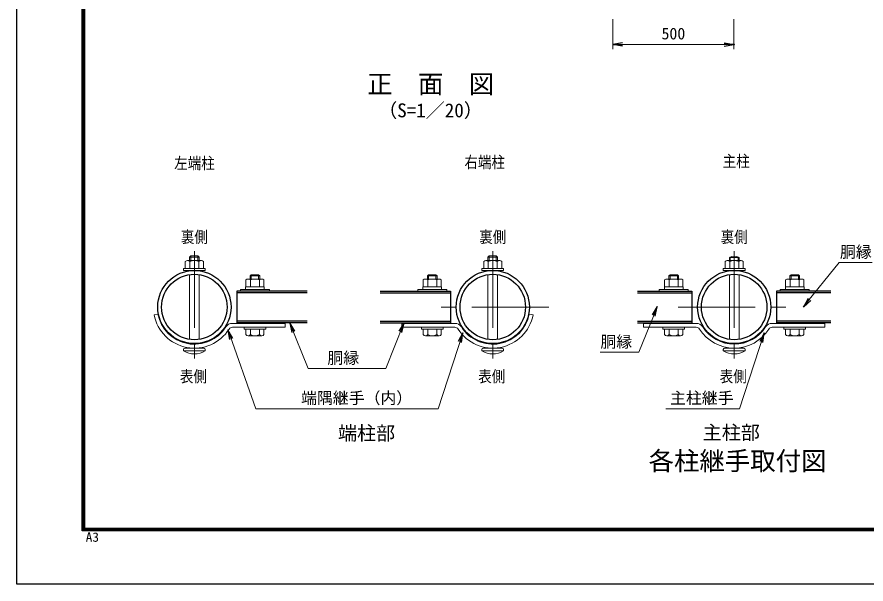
# Model space of a CAD drawing. Units: millimetres, scale not verified. Extents: x -4200 to 4200, y -2970 to 2970.
# Drawn here: x -4200 to -692, y -2970 to -626 of the extents above; entities that cross this region are included whole.
import ezdxf
from ezdxf.enums import TextEntityAlignment as Align

# ---------------------------------------------------------------- set-up
doc = ezdxf.new("R2010")
doc.units = ezdxf.units.MM
doc.header["$LTSCALE"] = 10
doc.header["$PDMODE"] = 32
doc.header["$PDSIZE"] = 5
doc.linetypes.add('USER1', pattern=[50.8, 31.75, -6.35, 6.35, -6.35])
for name, color, linetype, lineweight in [('0-2_D-STR1', 1, 'Continuous', 25), ('0-4_D-STR3', 3, 'Continuous', 13), ('0-5_D-BMK', 2, 'USER1', 13), ('0-7_D-STR-DIM', 7, 'Continuous', 13), ('0-8_0', 7, 'Continuous', 25), ('0-B_D-STR-TXT', 7, 'Continuous', 13), ('0-D_D-TTL-TXT', 7, 'Continuous', 25), ('0-E_D-TTL', 2, 'Continuous', 25)]:
    doc.layers.add(name, color=color, linetype=linetype, lineweight=lineweight)
doc.layers.add('0-9_Defpoints', color=8, linetype='Continuous')
doc.styles.add('ＭＳ ゴシック', font='')
doc.styles.get('ＭＳ ゴシック').set_extended_font_data('MS Gothic')

# ---------------------------------------------------------------- blocks, each defined once
blk = doc.blocks.new('_Open')
at = {"layer": '0-8_0'}
blk.add_line((-10, 1.667), (0, 0), dxfattribs=at)
blk.add_lwpolyline([(-10, -1.667), (0, 0), (-10, 0)], dxfattribs=at)
blk = doc.blocks.new('DARROWS')
at = {"layer": '0-8_0'}
blk.add_line((0, 0), (-9.991, 0), dxfattribs=at)
blk.add_lwpolyline([(-10, -1.667), (0, 0), (-10, 1.667)], dxfattribs=at)

msp = doc.modelspace()

# ---------------------------------------------------------------- linework, layer by layer
at = {"layer": '0-2_D-STR1'}
for p, q in [((-3001.46, -1760.03), (-3292.19, -1760.03)), ((-3292.19, -1760.03), (-3292.19, -1890.03)), ((-3001.46, -1766.03), (-3292.19, -1766.03)), ((-2700.21, -1760.03), (-2409.48, -1760.03)), ((-2700.21, -1766.03), (-2409.48, -1766.03)), ((-2409.48, -1760.03), (-2409.48, -1890.03)), ((-1636.37, -1760.03), (-1411.89, -1760.03)), ((-1636.37, -1766.03), (-1411.89, -1766.03)), ((-1411.89, -1760.03), (-1411.89, -1890.03)), ((-837.42, -1760.03), (-1061.89, -1760.03)), ((-1061.89, -1760.03), (-1061.89, -1890.03)), ((-837.42, -1766.03), (-1061.89, -1766.03)), ((-3001.46, -1884.03), (-3292.19, -1884.03)), ((-3001.46, -1890.03), (-3292.19, -1890.03)), ((-2700.21, -1884.03), (-2409.48, -1884.03)), ((-2700.21, -1890.03), (-2409.48, -1890.03)), ((-1636.37, -1884.03), (-1411.89, -1884.03)), ((-1636.37, -1890.03), (-1411.89, -1890.03)), ((-837.42, -1884.03), (-1061.89, -1884.03)), ((-837.42, -1890.03), (-1061.89, -1890.03))]:
    msp.add_line(p, q, dxfattribs=at)
for centre, radius in [((-3467.19, -1825.03), 151.25), ((-2234.48, -1825.03), 151.25), ((-1236.89, -1825.03), 151.25), ((-3467.19, -1825.03), 135.25), ((-2234.48, -1825.03), 135.25), ((-1236.89, -1825.03), 135.25)]:
    msp.add_circle(centre, radius, dxfattribs=at)
at = {"layer": '0-4_D-STR3'}
for p, q in [((-3487.19, -1618.68), (-3481.79, -1613.28)), ((-3481.79, -1633.28), (-3481.79, -1613.28)), ((-3481.79, -1613.28), (-3452.59, -1613.28)), ((-3452.59, -1633.28), (-3452.59, -1613.28)), ((-3447.19, -1618.68), (-3452.59, -1613.28)), ((-2254.48, -1618.68), (-2249.08, -1613.28)), ((-2249.08, -1633.28), (-2249.08, -1613.28)), ((-2219.88, -1613.28), (-2249.08, -1613.28)), ((-2219.88, -1633.28), (-2219.88, -1613.28)), ((-2214.48, -1618.68), (-2219.88, -1613.28)), ((-3504.69, -1665.78), (-3504.69, -1636.78)), ((-3438.3, -1633.28), (-3496.03, -1633.28)), ((-3487.19, -1618.68), (-3447.19, -1618.68)), ((-3487.19, -1618.68), (-3487.19, -1633.28)), ((-3485.94, -1665.78), (-3485.94, -1636.78)), ((-3448.44, -1665.78), (-3448.44, -1636.78)), ((-3447.19, -1618.68), (-3447.19, -1633.28)), ((-3429.69, -1665.78), (-3429.69, -1636.78)), ((-2271.98, -1665.78), (-2271.98, -1636.78)), ((-2263.37, -1633.28), (-2205.64, -1633.28)), ((-2214.48, -1618.68), (-2254.48, -1618.68)), ((-2254.48, -1618.68), (-2254.48, -1633.28)), ((-2253.23, -1665.78), (-2253.23, -1636.78)), ((-2215.73, -1665.78), (-2215.73, -1636.78)), ((-2214.48, -1618.68), (-2214.48, -1633.28)), ((-2196.98, -1665.78), (-2196.98, -1636.78)), ((-1274.39, -1665.78), (-1274.39, -1636.78)), ((-1265.78, -1633.28), (-1208.06, -1633.28)), ((-1256.89, -1633.28), (-1256.89, -1619.78)), ((-1256.89, -1619.78), (-1216.89, -1619.78)), ((-1255.64, -1665.78), (-1255.64, -1636.78)), ((-1253.51, -1633.28), (-1253.51, -1618.17)), ((-1220.28, -1633.28), (-1220.28, -1618.17)), ((-1218.14, -1665.78), (-1218.14, -1636.78)), ((-1216.89, -1633.28), (-1216.89, -1619.78)), ((-1199.39, -1665.78), (-1199.39, -1636.78)), ((-3512.19, -1665.78), (-3512.19, -1673.78)), ((-3422.19, -1673.78), (-3512.19, -1673.78)), ((-3505.69, -1665.78), (-3428.69, -1665.78)), ((-3429.69, -1665.78), (-3504.69, -1665.78)), ((-2279.48, -1673.78), (-2189.48, -1673.78)), ((-2195.98, -1665.78), (-2272.98, -1665.78)), ((-2271.98, -1665.78), (-2196.98, -1665.78)), ((-2189.48, -1665.78), (-2189.48, -1673.78)), ((-1281.89, -1673.78), (-1191.89, -1673.78)), ((-1198.39, -1665.78), (-1275.39, -1665.78)), ((-1274.39, -1665.78), (-1199.39, -1665.78)), ((-1191.89, -1665.78), (-1191.89, -1673.78)), ((-3487.19, -1691.27), (-3487.19, -1958.8)), ((-3447.19, -1691.27), (-3447.19, -1958.8)), ((-3254.69, -1742.03), (-3254.69, -1713.03)), ((-3188.3, -1709.53), (-3246.03, -1709.53)), ((-3237.19, -1709.53), (-3237.19, -1696.53)), ((-3235.94, -1742.03), (-3235.94, -1713.03)), ((-3202.19, -1691.53), (-3232.19, -1691.53)), ((-3232.19, -1709.53), (-3232.19, -1691.53)), ((-3202.19, -1709.53), (-3202.19, -1691.53)), ((-3197.19, -1696.53), (-3202.19, -1691.53)), ((-3198.44, -1742.03), (-3198.44, -1713.03)), ((-3197.19, -1709.53), (-3197.19, -1696.53)), ((-3179.69, -1742.03), (-3179.69, -1713.03)), ((-2521.98, -1742.03), (-2521.98, -1713.03)), ((-2513.37, -1709.53), (-2455.64, -1709.53)), ((-2504.48, -1696.53), (-2499.48, -1691.53)), ((-2504.48, -1709.53), (-2504.48, -1696.53)), ((-2503.23, -1742.03), (-2503.23, -1713.03)), ((-2499.48, -1709.53), (-2499.48, -1691.53)), ((-2499.48, -1691.53), (-2469.48, -1691.53)), ((-2469.48, -1709.53), (-2469.48, -1691.53)), ((-2465.73, -1742.03), (-2465.73, -1713.03)), ((-2464.48, -1709.53), (-2464.48, -1696.53)), ((-2446.98, -1742.03), (-2446.98, -1713.03)), ((-2254.48, -1691.27), (-2254.48, -1958.8)), ((-2214.48, -1691.27), (-2214.48, -1958.8)), ((-1524.39, -1742.03), (-1524.39, -1713.03)), ((-1458, -1709.53), (-1515.73, -1709.53)), ((-1506.89, -1709.53), (-1506.89, -1696.53)), ((-1505.64, -1742.03), (-1505.64, -1713.03)), ((-1471.89, -1691.53), (-1501.89, -1691.53)), ((-1501.89, -1709.53), (-1501.89, -1691.53)), ((-1466.89, -1696.53), (-1471.89, -1691.53)), ((-1471.89, -1709.53), (-1471.89, -1691.53)), ((-1468.14, -1742.03), (-1468.14, -1713.03)), ((-1466.89, -1709.53), (-1466.89, -1696.53)), ((-1449.39, -1742.03), (-1449.39, -1713.03)), ((-1256.89, -1691.27), (-1256.89, -1958.8)), ((-1216.89, -1691.27), (-1216.89, -1958.8)), ((-1024.39, -1742.03), (-1024.39, -1713.03)), ((-1015.78, -1709.53), (-958.06, -1709.53)), ((-1006.89, -1696.53), (-1001.89, -1691.53)), ((-1006.89, -1709.53), (-1006.89, -1696.53)), ((-1005.64, -1742.03), (-1005.64, -1713.03)), ((-1001.89, -1691.53), (-971.89, -1691.53)), ((-1001.89, -1709.53), (-1001.89, -1691.53)), ((-971.89, -1709.53), (-971.89, -1691.53)), ((-968.14, -1742.03), (-968.14, -1713.03)), ((-966.89, -1709.53), (-966.89, -1696.53)), ((-949.39, -1742.03), (-949.39, -1713.03)), ((-3277.19, -1752.03), (-3157.19, -1752.03)), ((-3277.19, -1760.03), (-3277.19, -1752.03)), ((-3277.19, -1760.03), (-3277.19, -1752.03)), ((-3255.69, -1742.03), (-3178.69, -1742.03)), ((-3255.69, -1752.03), (-3255.69, -1742.03)), ((-3179.69, -1742.03), (-3254.69, -1742.03)), ((-3178.69, -1752.03), (-3178.69, -1742.03)), ((-3157.19, -1760.03), (-3157.19, -1752.03)), ((-3157.19, -1760.03), (-3157.19, -1752.03)), ((-2544.48, -1752.03), (-2424.48, -1752.03)), ((-2544.48, -1760.03), (-2544.48, -1752.03)), ((-2544.48, -1760.03), (-2544.48, -1752.03)), ((-2445.98, -1742.03), (-2522.98, -1742.03)), ((-2522.98, -1752.03), (-2522.98, -1742.03)), ((-2521.98, -1742.03), (-2446.98, -1742.03)), ((-2445.98, -1752.03), (-2445.98, -1742.03)), ((-2424.48, -1760.03), (-2424.48, -1752.03)), ((-2424.48, -1760.03), (-2424.48, -1752.03)), ((-1546.89, -1752.03), (-1426.89, -1752.03)), ((-1546.89, -1760.03), (-1546.89, -1752.03)), ((-1546.89, -1760.03), (-1546.89, -1752.03)), ((-1525.39, -1742.03), (-1448.39, -1742.03)), ((-1525.39, -1752.03), (-1525.39, -1742.03)), ((-1449.39, -1742.03), (-1524.39, -1742.03)), ((-1448.39, -1752.03), (-1448.39, -1742.03)), ((-1426.89, -1760.03), (-1426.89, -1752.03)), ((-1426.89, -1760.03), (-1426.89, -1752.03)), ((-1046.89, -1752.03), (-926.89, -1752.03)), ((-1046.89, -1760.03), (-1046.89, -1752.03)), ((-1046.89, -1760.03), (-1046.89, -1752.03)), ((-948.39, -1742.03), (-1025.39, -1742.03)), ((-1025.39, -1752.03), (-1025.39, -1742.03)), ((-1024.39, -1742.03), (-949.39, -1742.03)), ((-948.39, -1752.03), (-948.39, -1742.03)), ((-926.89, -1760.03), (-926.89, -1752.03)), ((-926.89, -1760.03), (-926.89, -1752.03)), ((-3277.19, -1760.03), (-3157.19, -1760.03)), ((-2544.48, -1760.03), (-2424.48, -1760.03)), ((-1546.89, -1760.03), (-1426.89, -1760.03)), ((-1046.89, -1760.03), (-926.89, -1760.03)), ((-3618.14, -1854.26), (-3633.85, -1857.3)), ((-2083.53, -1854.26), (-2067.82, -1857.3)), ((-3310.34, -1892.53), (-3092.19, -1892.53)), ((-3254.69, -1892.53), (-3254.69, -1890.03)), ((-3179.69, -1892.53), (-3254.69, -1892.53)), ((-3235.94, -1892.53), (-3235.94, -1890.03)), ((-3198.44, -1892.53), (-3198.44, -1890.03)), ((-3179.69, -1892.53), (-3179.69, -1890.03)), ((-3092.19, -1908.53), (-3092.19, -1892.53)), ((-2609.48, -1908.53), (-2609.48, -1892.53)), ((-2391.33, -1892.53), (-2609.48, -1892.53)), ((-2521.98, -1892.53), (-2521.98, -1890.03)), ((-2521.98, -1892.53), (-2446.98, -1892.53)), ((-2503.23, -1892.53), (-2503.23, -1890.03)), ((-2465.73, -1892.53), (-2465.73, -1890.03)), ((-2446.98, -1892.53), (-2446.98, -1890.03)), ((-1393.75, -1892.53), (-1611.89, -1892.53)), ((-1611.89, -1892.53), (-1611.89, -1908.53)), ((-1524.39, -1892.53), (-1524.39, -1890.03)), ((-1524.39, -1892.53), (-1524.39, -1890.03)), ((-1524.39, -1892.53), (-1449.39, -1892.53)), ((-1449.39, -1892.53), (-1524.39, -1892.53)), ((-1505.64, -1892.53), (-1505.64, -1890.03)), ((-1505.64, -1892.53), (-1505.64, -1890.03)), ((-1468.14, -1892.53), (-1468.14, -1890.03)), ((-1468.14, -1892.53), (-1468.14, -1890.03)), ((-1449.39, -1892.53), (-1449.39, -1890.03)), ((-1449.39, -1892.53), (-1449.39, -1890.03)), ((-1080.04, -1892.53), (-861.89, -1892.53)), ((-1024.39, -1892.53), (-1024.39, -1890.03)), ((-1024.39, -1892.53), (-949.39, -1892.53)), ((-1005.64, -1892.53), (-1005.64, -1890.03)), ((-968.14, -1892.53), (-968.14, -1890.03)), ((-949.39, -1892.53), (-949.39, -1890.03)), ((-861.89, -1892.53), (-861.89, -1908.53)), ((-3310.34, -1908.53), (-3092.19, -1908.53)), ((-3172.19, -1916.53), (-3262.19, -1916.53)), ((-3254.69, -1938.63), (-3254.69, -1916.53)), ((-3179.69, -1916.53), (-3254.69, -1916.53)), ((-3235.98, -1938.63), (-3235.98, -1916.53)), ((-3198.4, -1938.63), (-3198.4, -1916.53)), ((-3179.69, -1938.63), (-3179.69, -1916.53)), ((-3172.19, -1908.53), (-3172.19, -1916.53)), ((-2391.33, -1908.53), (-2609.48, -1908.53)), ((-2529.48, -1908.53), (-2529.48, -1916.53)), ((-2529.48, -1916.53), (-2439.48, -1916.53)), ((-2521.98, -1938.63), (-2521.98, -1916.53)), ((-2521.98, -1916.53), (-2446.98, -1916.53)), ((-2503.27, -1938.63), (-2503.27, -1916.53)), ((-2465.69, -1938.63), (-2465.69, -1916.53)), ((-2446.98, -1938.63), (-2446.98, -1916.53)), ((-1393.75, -1908.53), (-1611.89, -1908.53)), ((-1531.89, -1908.53), (-1531.89, -1916.53)), ((-1531.89, -1916.53), (-1441.89, -1916.53)), ((-1524.39, -1938.63), (-1524.39, -1916.53)), ((-1524.39, -1916.53), (-1449.39, -1916.53)), ((-1505.69, -1938.63), (-1505.69, -1916.53)), ((-1468.1, -1938.63), (-1468.1, -1916.53)), ((-1449.39, -1938.63), (-1449.39, -1916.53)), ((-1080.04, -1908.53), (-861.89, -1908.53)), ((-1031.89, -1908.53), (-1031.89, -1916.53)), ((-1031.89, -1916.53), (-941.89, -1916.53)), ((-1024.39, -1938.63), (-1024.39, -1916.53)), ((-1024.39, -1916.53), (-949.39, -1916.53)), ((-1005.69, -1938.63), (-1005.69, -1916.53)), ((-968.1, -1938.63), (-968.1, -1916.53)), ((-949.39, -1938.63), (-949.39, -1916.53)), ((-3189.05, -1944.03), (-3245.34, -1944.03)), ((-2512.62, -1944.03), (-2456.33, -1944.03)), ((-1515.04, -1944.03), (-1458.75, -1944.03)), ((-1015.04, -1944.03), (-958.75, -1944.03)), ((-3507.19, -1994.78), (-3427.19, -1994.78)), ((-3506.69, -1994.78), (-3427.69, -1994.78)), ((-2194.48, -1994.78), (-2274.48, -1994.78)), ((-2194.98, -1994.78), (-2273.98, -1994.78)), ((-1276.39, -1994.78), (-1197.39, -1994.78)), ((-3512.19, -2005.78), (-3512.19, -2000.28)), ((-3512.19, -2005.78), (-3422.19, -2005.78)), ((-3422.19, -2005.78), (-3422.19, -2000.28)), ((-2279.48, -2005.78), (-2279.48, -2000.28)), ((-2189.48, -2005.78), (-2279.48, -2005.78)), ((-2189.48, -2005.78), (-2189.48, -2000.28)), ((-1281.89, -2005.78), (-1281.89, -2000.28)), ((-1281.89, -2005.78), (-1191.89, -2005.78)), ((-1191.89, -2005.78), (-1191.89, -2000.28))]:
    msp.add_line(p, q, dxfattribs=at)
for points in [[(-3512.19, -1665.78), (-3422.19, -1665.78), (-3422.19, -1673.78)], [(-2189.48, -1665.78), (-2279.48, -1665.78), (-2279.48, -1673.78)], [(-1191.89, -1665.78), (-1281.89, -1665.78), (-1281.89, -1673.78)], [(-3197.19, -1696.53), (-3237.19, -1696.53), (-3232.19, -1691.53)], [(-2504.48, -1696.53), (-2464.48, -1696.53), (-2469.48, -1691.53)], [(-1466.89, -1696.53), (-1506.89, -1696.53), (-1501.89, -1691.53)], [(-1006.89, -1696.53), (-966.89, -1696.53), (-971.89, -1691.53)], [(-3172.19, -1908.53), (-3262.19, -1908.53), (-3262.19, -1916.53)], [(-2529.48, -1908.53), (-2439.48, -1908.53), (-2439.48, -1916.53)], [(-1531.89, -1908.53), (-1441.89, -1908.53), (-1441.89, -1916.53)], [(-1031.89, -1908.53), (-941.89, -1908.53), (-941.89, -1916.53)]]:
    msp.add_lwpolyline(points, dxfattribs=at)
for centre, radius, start, end in [((-3495.32, -1647.52), 14.25, 48.86505, 131.13495), ((-3467.19, -1685.26), 51.97, 68.85295, 111.14705), ((-3439.07, -1647.51), 14.24, 48.83491, 131.16509), ((-2262.6, -1647.51), 14.24, 48.83491, 131.16509), ((-2234.48, -1685.26), 51.97, 68.85295, 111.14705), ((-2206.35, -1647.52), 14.25, 48.86505, 131.13495), ((-1265.02, -1647.51), 14.24, 48.83491, 131.16509), ((-1236.89, -1657.28), 42.5, 61.92751, 118.07249), ((-1236.89, -1685.26), 51.97, 68.85295, 111.14705), ((-1208.77, -1647.52), 14.25, 48.86505, 131.13495), ((-3245.32, -1723.77), 14.25, 48.86505, 131.13495), ((-3217.19, -1761.51), 51.97, 68.85295, 111.14705), ((-3189.07, -1723.76), 14.24, 48.83491, 131.16509), ((-2512.6, -1723.76), 14.24, 48.83491, 131.16509), ((-2484.48, -1761.51), 51.97, 68.85295, 111.14705), ((-2456.35, -1723.77), 14.25, 48.86505, 131.13495), ((-1515.02, -1723.77), 14.25, 48.86505, 131.13495), ((-1486.89, -1761.51), 51.97, 68.85295, 111.14705), ((-1458.77, -1723.76), 14.24, 48.83491, 131.16509), ((-1015.02, -1723.76), 14.24, 48.83491, 131.16509), ((-986.89, -1761.51), 51.97, 68.85295, 111.14705), ((-958.77, -1723.77), 14.25, 48.86505, 131.13495), ((-3467.19, -1825.03), 169.75, 190.95712, 327.61089), ((-3467.19, -1825.03), 153.75, 190.95712, 327.61089), ((-2234.48, -1825.03), 169.75, 212.38911, 349.04288), ((-2234.48, -1825.03), 153.75, 212.38911, 349.04288), ((-3310.34, -1924.53), 32, 90, 147.61089), ((-2391.33, -1924.53), 32, 32.38911, 90), ((-1393.75, -1924.53), 32, 32.38911, 90), ((-1080.04, -1924.53), 32, 90, 147.61089), ((-3310.34, -1924.53), 16, 90, 147.61089), ((-2391.33, -1924.53), 16, 32.38911, 90), ((-1393.75, -1924.53), 16, 32.38911, 90), ((-1236.89, -1825.03), 169.75, 212.38911, 270), ((-1236.89, -1825.03), 153.75, 212.38911, 270), ((-1236.89, -1825.03), 153.75, 270, 327.61089), ((-1236.89, -1825.03), 169.75, 270, 327.61089), ((-1080.04, -1924.53), 16, 90, 147.61089), ((-3245.34, -1933.23), 10.8, 210, 330), ((-3217.19, -1908.64), 35.39, 237.93138, 302.06862), ((-3189.05, -1933.23), 10.8, 210, 330), ((-2512.62, -1933.23), 10.8, 210, 330), ((-2484.48, -1908.64), 35.39, 237.93138, 302.06862), ((-2456.33, -1933.23), 10.8, 210, 330), ((-1515.04, -1933.23), 10.8, 210, 330), ((-1486.89, -1908.64), 35.39, 237.93138, 302.06862), ((-1458.75, -1933.23), 10.8, 210, 330), ((-1015.04, -1933.23), 10.8, 210, 330), ((-986.89, -1908.64), 35.39, 237.93138, 302.06862), ((-958.75, -1933.23), 10.8, 210, 330), ((-3506.69, -2000.28), 5.5, 90, 180), ((-3427.69, -2000.28), 5.5, 0, 90), ((-2273.98, -2000.28), 5.5, 90, 180), ((-2194.98, -2000.28), 5.5, 0, 90), ((-1276.39, -2000.28), 5.5, 90, 180), ((-1197.39, -2000.28), 5.5, 0, 90), ((-3467.19, -1934.4), 84.39, 237.77316, 302.22684), ((-2234.48, -1934.4), 84.39, 237.77316, 302.22684), ((-1236.89, -1934.4), 84.39, 237.77316, 302.22684)]:
    msp.add_arc(centre, radius, start, end, dxfattribs=at)
at = {"layer": '0-5_D-BMK'}
for p, q in [((-3467.19, -1593.78), (-3467.19, -2056.29)), ((-2234.48, -1593.78), (-2234.48, -2056.29)), ((-1236.89, -1593.78), (-1236.89, -2056.29)), ((-2003.22, -1825.03), (-2465.73, -1825.03)), ((-1468.15, -1825.03), (-1005.64, -1825.03))]:
    msp.add_line(p, q, dxfattribs=at)
at = {"layer": '0-7_D-STR-DIM'}
for p, q in [((-1738.44, -634.83), (-1738.44, -759.83)), ((-1238.44, -634.83), (-1238.44, -759.83)), ((-1698.44, -739.83), (-1278.44, -739.83))]:
    msp.add_line(p, q, dxfattribs=at)
at = {"layer": '0-9_Defpoints'}
msp.add_point((-1238.44, -739.83), dxfattribs=at)
at = {"layer": '0-B_D-STR-TXT'}
for p, q in [((-802.61, -1640.7), (-949.97, -1823.33)), ((-802.61, -1640.7), (-666.68, -1640.7)), ((-1630.75, -2011.67), (-1555.83, -1824.98)), ((-2997.34, -2078.58), (-3072.25, -1891.89)), ((-2676.75, -2078.58), (-2601.83, -1891.89)), ((-3213.75, -2245.22), (-3327.84, -1921.15)), ((-2460.33, -2245.22), (-2358.69, -1933.65)), ((-1214.78, -2245.22), (-1113.13, -1933.65)), ((-1791.05, -2011.67), (-1630.75, -2011.67)), ((-2997.34, -2078.58), (-2676.75, -2078.58)), ((-3213.75, -2245.22), (-2750.25, -2245.22)), ((-2460.33, -2245.22), (-2923.84, -2245.22)), ((-1214.78, -2245.22), (-1519.3, -2245.22))]:
    msp.add_line(p, q, dxfattribs=at)
at = {"layer": '0-E_D-TTL'}
for points in [[(-4200.19, 2970.1), (4199.81, 2970.1), (4199.81, -2969.9), (-4200.19, -2969.9)], [(-3930.19, 2750.1), (3929.81, 2750.1), (3929.81, -2749.9), (-3930.19, -2749.9)], [(-3927.69, 2747.6), (3927.31, 2747.6), (3927.31, -2747.4), (-3927.69, -2747.4)], [(-3925.19, 2745.1), (3924.81, 2745.1), (3924.81, -2744.9), (-3925.19, -2744.9)], [(-3922.69, 2742.6), (3922.31, 2742.6), (3922.31, -2742.4), (-3922.69, -2742.4)], [(-3920.19, 2740.1), (3919.81, 2740.1), (3919.81, -2739.9), (-3920.19, -2739.9)]]:
    msp.add_lwpolyline(points, close=True, dxfattribs=at)

# ---------------------------------------------------------------- block references
at = {"layer": '0-7_D-STR-DIM', "xscale": 4, "yscale": 4, "rotation": 180}
msp.add_blockref('_Open', (-1738.44, -739.83), dxfattribs=at)
at = {"layer": '0-7_D-STR-DIM', "xscale": 4, "yscale": 4}
msp.add_blockref('_Open', (-1238.44, -739.83), dxfattribs=at)
at = {"layer": '0-B_D-STR-TXT', "xscale": 4, "yscale": 4}
for p, rotation in [((-1555.09, -1823.12), 68.13548), ((-951.23, -1824.89), 231.09885), ((-3073, -1890.03), 111.86452), ((-2601.09, -1890.03), 68.13548), ((-3328.51, -1919.26), 109.39521), ((-2358.07, -1931.75), 71.93149), ((-1112.51, -1931.75), 71.93149)]:
    msp.add_blockref('DARROWS', p, dxfattribs=dict(at, rotation=rotation))

# ---------------------------------------------------------------- texts
at = {"layer": '0-7_D-STR-DIM', "style": 'ＭＳ ゴシック'}
msp.add_text('500', height=48.09, dxfattribs=at).set_placement((-1537.32, -733.09), align=Align.BOTTOM_LEFT)
at = {"layer": '0-B_D-STR-TXT', "style": 'ＭＳ ゴシック', "width": 0.85}
for s, p in [('主柱', (-1284.35, -1260.38)), ('左端柱', (-3550.51, -1268.96)), ('右端柱', (-2351.42, -1264.57)), ('裏側', (-3523.09, -1573.94)), ('裏側', (-2290.38, -1573.94)), ('裏側', (-1292.79, -1573.94)), ('表側', (-3527.08, -2150.16)), ('表側', (-2294.37, -2150.16)), ('表側', (-1296.78, -2150.16))]:
    msp.add_text(s, height=48.09, dxfattribs=at).set_placement(p, align=Align.BOTTOM_LEFT)
at = {"layer": '0-B_D-STR-TXT', "style": 'ＭＳ ゴシック'}
for s, p in [('胴縁', (-800.05, -1635.18)), ('胴縁', (-1789.61, -2006.81)), ('胴縁', (-2917.65, -2073.72)), ('端隅継手（内）', (-3026.41, -2239.44)), ('主柱継手', (-1501.83, -2239.44))]:
    msp.add_text(s, height=48.09, dxfattribs=at).set_placement(p, align=Align.BOTTOM_LEFT)
at = {"layer": '0-D_D-TTL-TXT', "style": 'ＭＳ ゴシック'}
for s, height, p in [('正\u3000面\u3000図', 76.98, (-2753.27, -965.01)), ('（S=1／20）', 57.7, (-2707.79, -1058.2)), ('端柱部', 57.7, (-2873.88, -2392.28)), ('主柱部', 57.7, (-1366.96, -2389.82)), ('各柱継手取付図', 76.98, (-1590.57, -2522.59))]:
    msp.add_text(s, height=height, dxfattribs=at).set_placement(p, align=Align.BOTTOM_LEFT)
at = {"layer": '0-E_D-TTL', "style": 'ＭＳ ゴシック', "width": 1.05}
msp.add_text('A3', height=38.48, dxfattribs=at).set_placement((-3916.28, -2806.71), align=Align.BOTTOM_LEFT)

doc.saveas('drawing.dxf')
